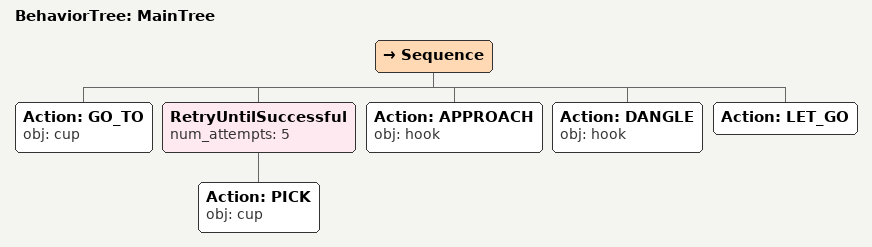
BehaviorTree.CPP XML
<root main_tree_to_execute="MainTree">
  <BehaviorTree ID="MainTree">
    <Sequence>
      <!-- Go to cup -->
      <Action ID="GO_TO" obj="cup" />
      <!-- Retry GRASP cup up to 5 attempts -->
      <RetryUntilSuccessful num_attempts="5">
        <!-- Grasp cup -->
        <Action ID="PICK" obj="cup" />
      </RetryUntilSuccessful>
      <!-- Pick cup -->
      <Action ID="APPROACH" obj="hook" />
      <!-- Approach hook -->
      <Action ID="DANGLE" obj="hook" />
      <!-- Dangle from hook -->
      <Action ID="LET_GO" />
    </Sequence>
  </BehaviorTree>
</root>
